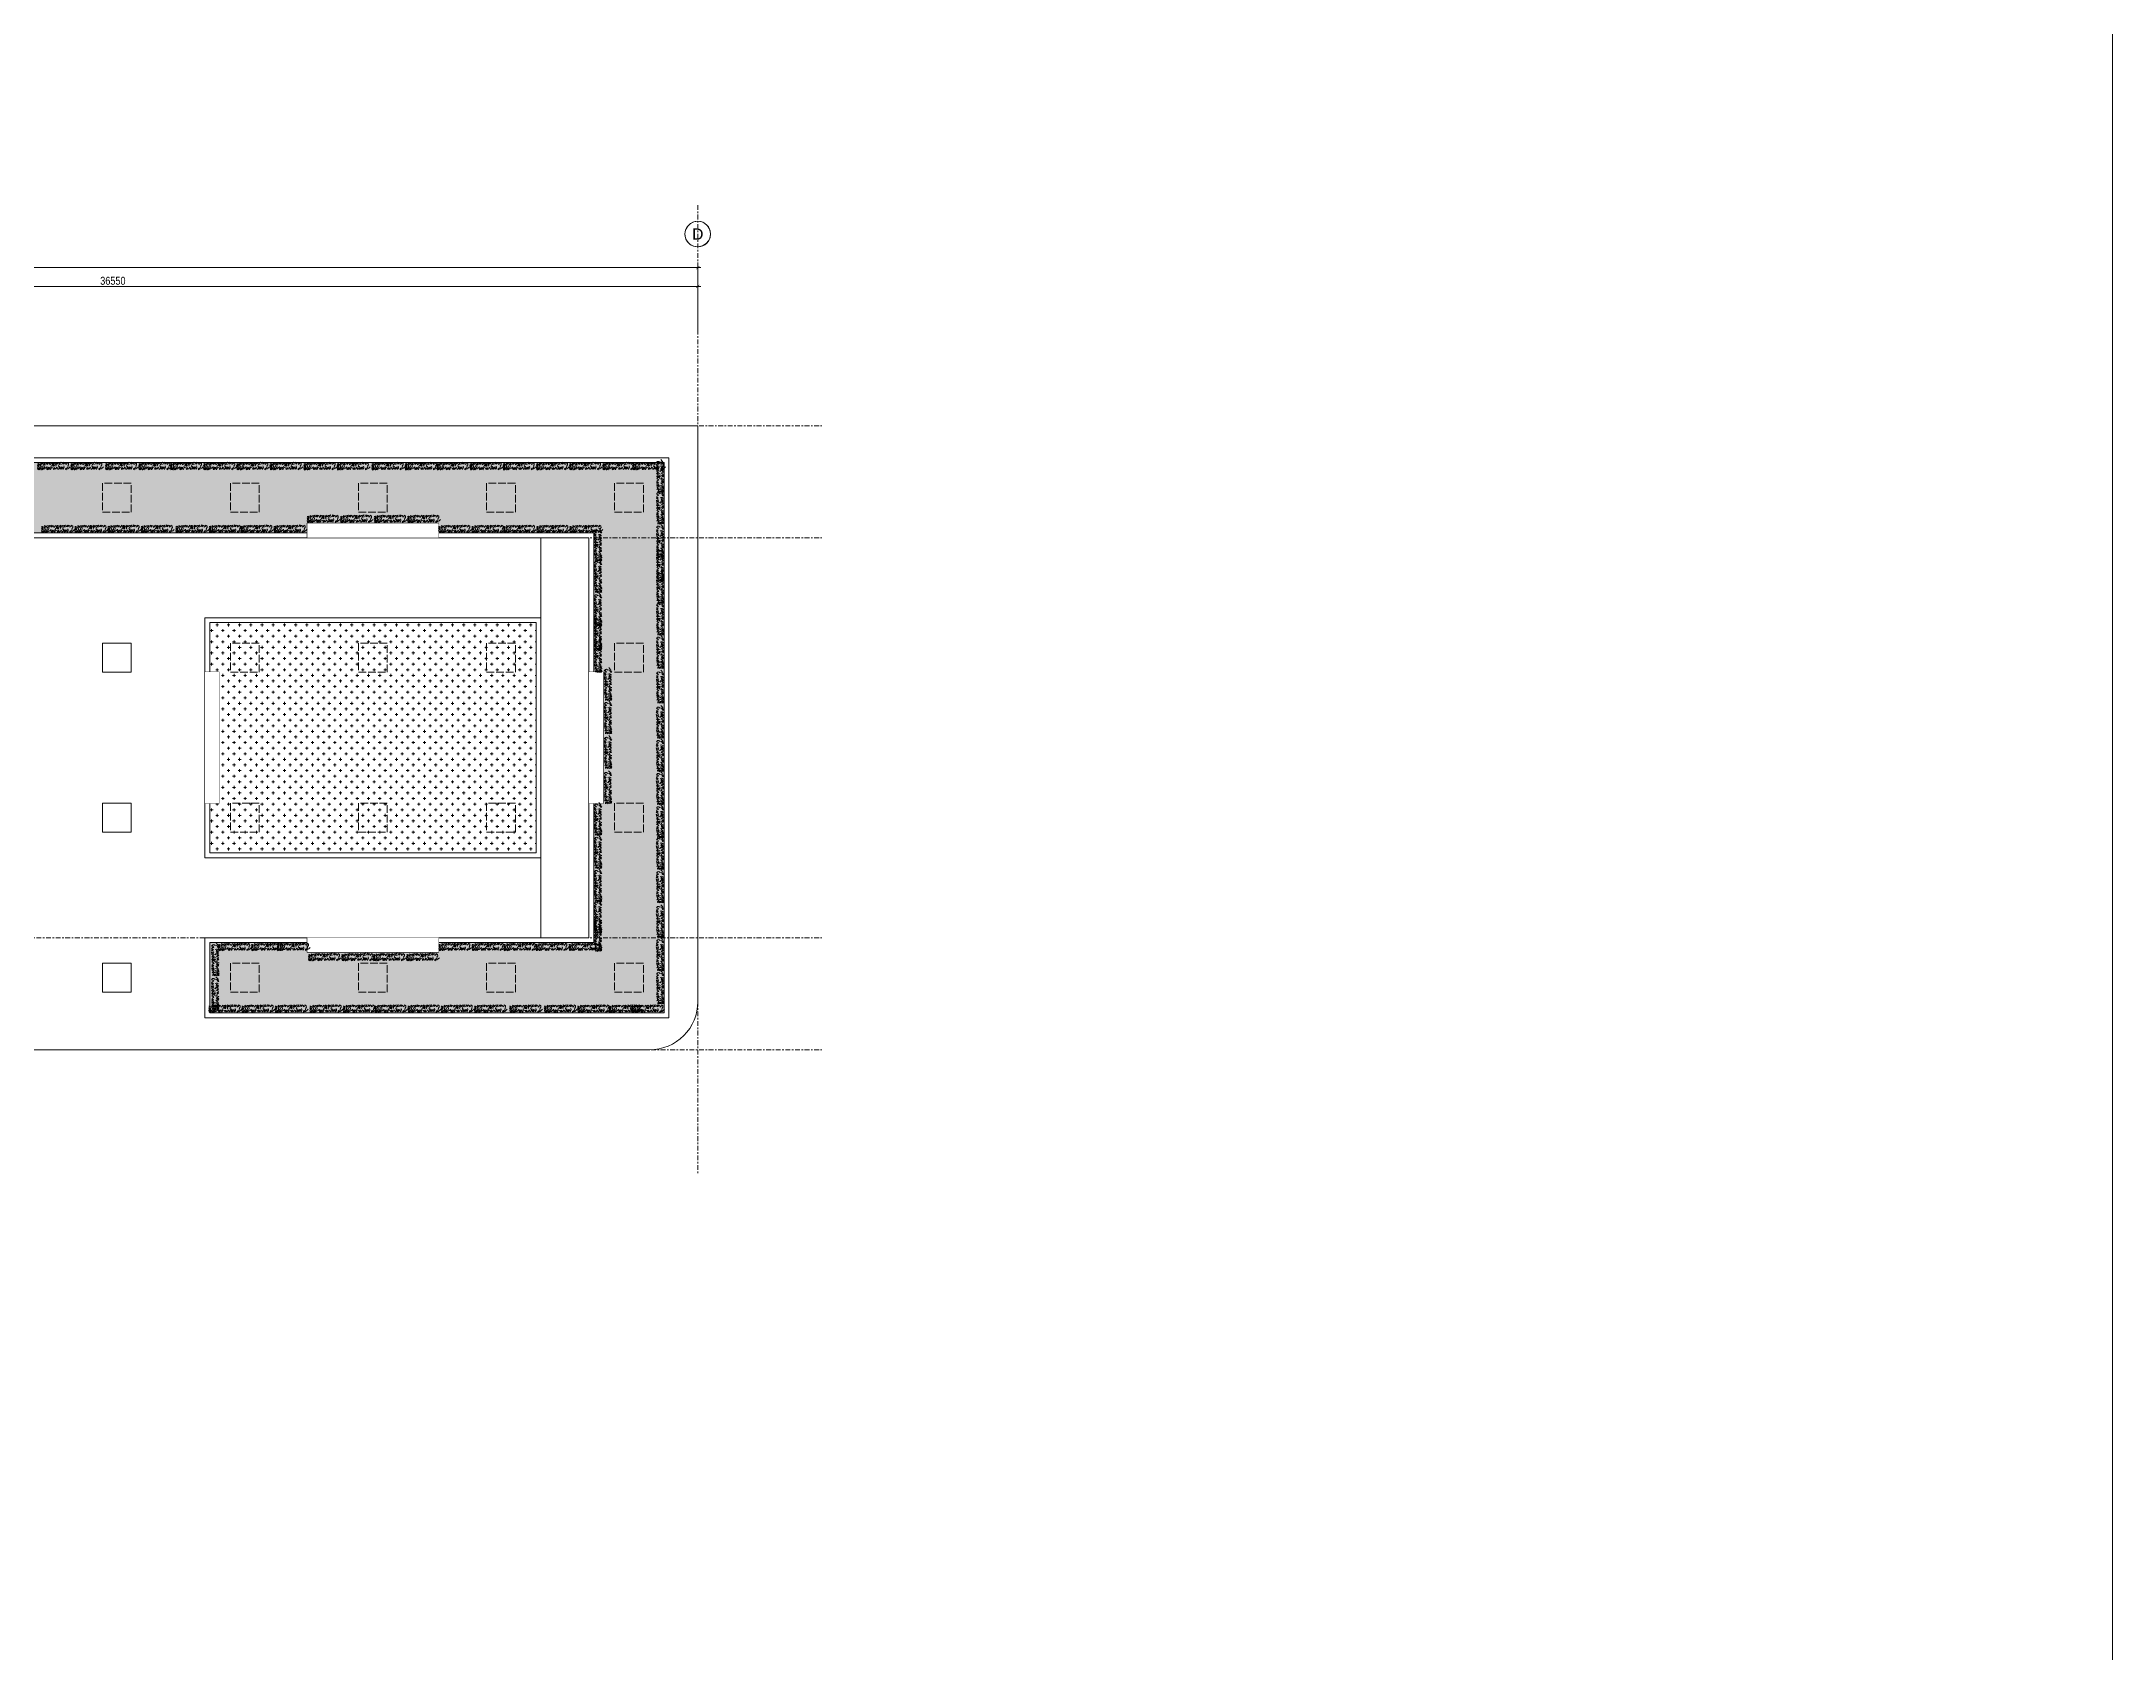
# Model space of a CAD drawing. Header units: millimetres. Extents: x 930469 to 1523124, y -120375 to 411163.
# Drawn here: x 1458410 to 1523124, y -70027 to -19679 of the extents above; entities that cross this region are included whole.
import ezdxf
from ezdxf.enums import TextEntityAlignment as Align

# ---------------------------------------------------------------- set-up
doc = ezdxf.new("R2010")
doc.units = ezdxf.units.MM
doc.set_wipeout_variables(frame=1)
doc.linetypes.add('ACAD_ISO02W100', pattern=[15, 12, -3])
doc.linetypes.add('CENTER', pattern=[3, 1.5, -0.5, 0.5, -0.5])
doc.layers.get('0').update_dxf_attribs({"color": 8, "lineweight": 0})
doc.layers.get('Defpoints').update_dxf_attribs({"color": 8, "lineweight": 0})
for name, color, linetype, lineweight in [('A-HATCH', 8, 'Continuous', 0), ('A-KY HIEU', 8, 'Continuous', 0), ('A-NET THAY', 8, 'Continuous', 0), ('A-TRUC', 8, 'CENTER', 0), ('A1-DIM', 8, 'Continuous', 0), ('cay', 8, 'Continuous', 0), ('Hidden', 8, 'ACAD_ISO02W100', 0), ('xr', 8, 'Continuous', 0)]:
    doc.layers.add(name, color=color, linetype=linetype, lineweight=lineweight)
doc.styles.add('A1-arial', font='arial_1.ttf', dxfattribs={"width": 0.8})
doc.styles.add('uv-abc', font='uv-abc.shx', dxfattribs={"width": 0.85})
doc.dimstyles.new('CNC-Dim-100', dxfattribs={"dimscale": 0, "dimtxt": 250, "dimasz": 100, "dimexe": 1, "dimexo": 0, "dimgap": 50, "dimtad": 1, "dimdec": 0, "dimdsep": 46, "dimtxsty": 'uv-abc', "dimblk": 'ARCHTICK', "dimcen": 0.025, "dimdle": 100, "dimclrd": 1, "dimclre": 1, "dimclrt": 7, "dimadec": 0, "dimazin": 0, "dimtfac": 0.00072, "dimtdec": 0, "dimtix": 1, "dimtmove": 2, "dimatfit": 3, "dimfxl": 1, "dimtolj": 1, "dimarcsym": 0})
pattern_1 = [(0, (537410.08, 27886.45), (175, 175), [87.5, -262.5]), (90, (537453.83, 27842.7), (-175, 175), [87.5, -262.5])]

# ---------------------------------------------------------------- blocks, each defined once
blk = doc.blocks.new('_ArchTick')
at = {"const_width": 0.15}
blk.add_lwpolyline([(-0.5, -0.5), (0.5, 0.5)], dxfattribs=at)
blk = doc.blocks.new('*D14')
at = {"layer": 'A1-DIM', "ltscale": 3, "transparency": 16777216}
for p, q in [((1442268, -27335), (1479018, -27335)), ((1442368, -28741), (1442368, -27334)), ((1478918, -28741), (1478918, -27334))]:
    blk.add_line(p, q, dxfattribs=at)
at = {"layer": 'Defpoints', "ltscale": 3, "transparency": 16777216}
for p in [(1478918, -27335), (1442368, -28741), (1478918, -28741)]:
    blk.add_point(p, dxfattribs=at)
at = {"layer": 'A1-DIM', "ltscale": 3, "transparency": 16777216, "xscale": 100, "yscale": 100, "zscale": 100, "rotation": 180}
blk.add_blockref('_ArchTick', (1442368, -27335), dxfattribs=at)
at = {"layer": 'A1-DIM', "ltscale": 3, "transparency": 16777216, "xscale": 100, "yscale": 100, "zscale": 100}
blk.add_blockref('_ArchTick', (1478918, -27335), dxfattribs=at)
at = {"layer": 'A1-DIM', "ltscale": 3, "transparency": 16777216, "insert": (1460643, -27160), "char_height": 250, "attachment_point": 5, "style": 'uv-abc'}
blk.add_mtext('\\A1;36550', dxfattribs=at)
blk = doc.blocks.new('*D15')
at = {"layer": 'A1-DIM', "ltscale": 3, "transparency": 16777216}
for p, q in [((1397818, -26747), (1479018, -26747)), ((1397918, -28753), (1397918, -26746)), ((1478918, -28753), (1478918, -26746))]:
    blk.add_line(p, q, dxfattribs=at)
at = {"layer": 'Defpoints', "ltscale": 3, "transparency": 16777216}
for p in [(1478918, -26747), (1397918, -28753), (1478918, -28753)]:
    blk.add_point(p, dxfattribs=at)
at = {"layer": 'A1-DIM', "ltscale": 3, "transparency": 16777216, "xscale": 100, "yscale": 100, "zscale": 100, "rotation": 180}
blk.add_blockref('_ArchTick', (1397918, -26747), dxfattribs=at)
at = {"layer": 'A1-DIM', "ltscale": 3, "transparency": 16777216, "xscale": 100, "yscale": 100, "zscale": 100}
blk.add_blockref('_ArchTick', (1478918, -26747), dxfattribs=at)
at = {"layer": 'A1-DIM', "ltscale": 3, "transparency": 16777216, "insert": (1438418, -26572), "char_height": 250, "attachment_point": 5, "style": 'uv-abc'}
blk.add_mtext('\\A1;81000', dxfattribs=at)
blk = doc.blocks.new('Tag - Metric')
at = {"layer": 'xr'}
blk.add_lwpolyline([(0, 3.44), (-1.1, 3.26), (-2.06, 2.76), (-2.71, 2.12), (-3.13, 1.43), (-3.37, 0.73), (-3.44, 0), (-3.3, -0.99), (-2.83, -1.96), (-2.11, -2.72), (-1.16, -3.24), (0, -3.44), (1.28, -3.19), (2.29, -2.57), (2.96, -1.75), (3.33, -0.88), (3.44, 0), (3.34, 0.84), (3.08, 1.53), (2.65, 2.2), (1.84, 2.91), (1.07, 3.27), (0, 3.44)], close=True, dxfattribs=at)
blk.add_circle((0, 0), 3.44, dxfattribs=at)
at = {"layer": 'xr', "style": 'A1-arial', "flags": 8}
blk.add_attdef('1', text='', height=3, dxfattribs=at).set_placement((0, 0), align=Align.MIDDLE_CENTER)
blk = doc.blocks.new('tre')
at = {"layer": 'cay', "ltscale": 100}
for points in [[(220, 3680), (-60, 3640), (-140, 3480), (-230, 3370), (-350, 3380), (-240, 3500), (-230, 3660), (-110, 3810), (60, 3990)], [(150, 3110), (0, 3160), (-120, 3140), (-240, 3070), (-310, 3040), (-90, 2970), (-10, 3020), (-20, 2940), (-190, 2840), (-280, 2840), (-200, 2750), (-50, 2770), (20, 2840), (-90, 2660), (-300, 2670), (-220, 2600), (-50, 2550), (110, 2600)], [(300, 2110), (430, 2130), (610, 2090), (480, 2280), (370, 2260), (470, 2340), (580, 2430), (640, 2780), (460, 2600), (360, 2500), (160, 2430), (30, 2470)], [(350, 2660), (450, 2920), (600, 2990), (650, 2990), (560, 3080), (390, 3070), (520, 3200), (630, 3180), (560, 3360), (350, 3390), (470, 3540), (640, 3560), (500, 3750), (330, 3760), (170, 3640)], [(30, 170), (-120, 220), (-240, 200), (-360, 130), (-430, 100), (-210, 30), (-130, 80), (-140, 0), (-310, -100), (-400, -100), (-320, -190), (-170, -170), (-100, -100), (-210, -280), (-420, -270), (-340, -340), (-170, -390), (-10, -340)], [(80, 1390), (-70, 1440), (-190, 1420), (-310, 1350), (-380, 1320), (-160, 1250), (-80, 1300), (-90, 1220), (-260, 1120), (-350, 1120), (-270, 1030), (-120, 1050), (-50, 1120), (-160, 940), (-370, 950), (-290, 880), (-120, 830), (40, 880)], [(190, 570), (-90, 530), (-170, 370), (-260, 260), (-380, 270), (-270, 390), (-260, 550), (-140, 700), (30, 880)], [(-30, 1420), (-130, 1680), (-280, 1750), (-330, 1750), (-240, 1840), (-70, 1830), (-200, 1960), (-310, 1940), (-240, 2120), (-30, 2150), (-150, 2300), (-320, 2320), (-180, 2510), (-10, 2520), (150, 2400)], [(-70, -320), (70, -360), (210, -410), (190, -310), (-50, -200), (120, -170), (260, -240), (380, -340), (410, -410), (430, -270), (330, -70), (110, 80), (-40, 20)], [(230, 10), (360, 30), (540, -10), (410, 180), (300, 160), (400, 240), (510, 330), (570, 680), (390, 500), (290, 400), (90, 330), (-40, 370)], [(70, 1720), (210, 1680), (350, 1630), (330, 1730), (90, 1840), (260, 1870), (400, 1800), (520, 1700), (550, 1630), (570, 1770), (470, 1970), (250, 2120), (100, 2060)], [(290, 500), (390, 760), (540, 830), (590, 830), (500, 920), (330, 910), (460, 1040), (570, 1020), (500, 1200), (290, 1230), (410, 1380), (580, 1400), (440, 1590), (270, 1600), (110, 1480)]]:
    blk.add_lwpolyline(points, dxfattribs=at)

msp = doc.modelspace()

# ---------------------------------------------------------------- hatches: boundary and pattern name
at = {"layer": 'A-HATCH', "ltscale": 3}
h = msp.add_hatch(dxfattribs=at)
h.set_pattern_fill('CROSS', color=256, scale=700)
h.set_pattern_definition(pattern_1)
h.paths.add_polyline_path([(1398967.7, -32837.4), (1477867.7, -32837.4), (1477867.7, -50037.4), (1463667.7, -50037.4), (1463667.7, -47837.4), (1475667.7, -47837.4), (1475667.7, -35037.4), (1401167.7, -35037.4), (1401167.7, -50037.4), (1398967.7, -50037.4)])
h = msp.add_hatch(dxfattribs=at)
h.set_pattern_fill('CROSS', color=256, scale=700)
h.set_pattern_definition(pattern_1)
h.paths.add_polyline_path([(1463667.7, -37837.4), (1473867.7, -37837.4), (1473867.7, -45037.4), (1463667.7, -45037.4)])

# ---------------------------------------------------------------- linework, layer by layer
at = {"layer": 'A-NET THAY', "ltscale": 3}
msp.add_lwpolyline([(1478917.7, -31687.4), (1397917.7, -31687.4), (1397917.7, -49687.4, 0.4142136), (1399417.7, -51187.4), (1477417.7, -51187.4, 0.4142136), (1478917.7, -49687.4)], format="xyb", close=True, dxfattribs=at)
for points in [[(1398817.7, -32687.4), (1478017.7, -32687.4), (1478017.7, -50187.4), (1463517.7, -50187.4), (1463517.7, -47687.4), (1475517.7, -47687.4), (1475517.7, -35187.4), (1401317.7, -35187.4), (1401317.7, -50187.4), (1398817.7, -50187.4)], [(1398967.7, -32837.4), (1477867.7, -32837.4), (1477867.7, -50037.4), (1463667.7, -50037.4), (1463667.7, -47837.4), (1475667.7, -47837.4), (1475667.7, -35037.4), (1401167.7, -35037.4), (1401167.7, -50037.4), (1398967.7, -50037.4)], [(1466717.7, -34737.4), (1466717.7, -35187.4), (1470817.7, -35187.4), (1470817.7, -34737.4)], [(1463517.7, -37687.4), (1474017.7, -37687.4), (1474017.7, -45187.4), (1463517.7, -45187.4)], [(1463667.7, -37837.4), (1473867.7, -37837.4), (1473867.7, -45037.4), (1463667.7, -45037.4)], [(1461217.7, -39387.4), (1461217.7, -38487.4), (1460317.7, -38487.4), (1460317.7, -39387.4)], [(1463967.7, -39387.4), (1463517.7, -39387.4), (1463517.7, -43487.4), (1463967.7, -43487.4)], [(1475967.7, -39387.4), (1475517.7, -39387.4), (1475517.7, -43487.4), (1475967.7, -43487.4)], [(1461217.7, -44387.4), (1461217.7, -43487.4), (1460317.7, -43487.4), (1460317.7, -44387.4)], [(1466717.7, -48137.4), (1466717.7, -47687.4), (1470817.7, -47687.4), (1470817.7, -48137.4)], [(1461217.7, -49387.4), (1461217.7, -48487.4), (1460317.7, -48487.4), (1460317.7, -49387.4)]]:
    msp.add_lwpolyline(points, close=True, dxfattribs=at)
msp.add_lwpolyline([(1474017.7, -35187.4), (1474017.7, -47687.4)], dxfattribs=at)
at = {"layer": 'A-TRUC', "ltscale": 100}
for points in [[(1478917.7, -24791.6), (1478917.7, -55053.4)], [(1391657, -31687.4), (1482799.2, -31687.4)], [(1391657, -35187.4), (1482799.2, -35187.4)], [(1391657, -47687.4), (1482799.2, -47687.4)], [(1391657, -51187.4), (1482799.2, -51187.4)]]:
    msp.add_lwpolyline(points, dxfattribs=at)
at = {"layer": 'Hidden', "ltscale": 20}
for points in [[(1461217.7, -34387.4), (1461217.7, -33487.4), (1460317.7, -33487.4), (1460317.7, -34387.4)], [(1465217.7, -34387.4), (1465217.7, -33487.4), (1464317.7, -33487.4), (1464317.7, -34387.4)], [(1469217.7, -34387.4), (1469217.7, -33487.4), (1468317.7, -33487.4), (1468317.7, -34387.4)], [(1473217.7, -34387.4), (1473217.7, -33487.4), (1472317.7, -33487.4), (1472317.7, -34387.4)], [(1477217.7, -34387.4), (1477217.7, -33487.4), (1476317.7, -33487.4), (1476317.7, -34387.4)], [(1465217.7, -39387.4), (1465217.7, -38487.4), (1464317.7, -38487.4), (1464317.7, -39387.4)], [(1469217.7, -39387.4), (1469217.7, -38487.4), (1468317.7, -38487.4), (1468317.7, -39387.4)], [(1473217.7, -39387.4), (1473217.7, -38487.4), (1472317.7, -38487.4), (1472317.7, -39387.4)], [(1477217.7, -39387.4), (1477217.7, -38487.4), (1476317.7, -38487.4), (1476317.7, -39387.4)], [(1465217.7, -44387.4), (1465217.7, -43487.4), (1464317.7, -43487.4), (1464317.7, -44387.4)], [(1469217.7, -44387.4), (1469217.7, -43487.4), (1468317.7, -43487.4), (1468317.7, -44387.4)], [(1473217.7, -44387.4), (1473217.7, -43487.4), (1472317.7, -43487.4), (1472317.7, -44387.4)], [(1477217.7, -44387.4), (1477217.7, -43487.4), (1476317.7, -43487.4), (1476317.7, -44387.4)], [(1465217.7, -49387.4), (1465217.7, -48487.4), (1464317.7, -48487.4), (1464317.7, -49387.4)], [(1469217.7, -49387.4), (1469217.7, -48487.4), (1468317.7, -48487.4), (1468317.7, -49387.4)], [(1473217.7, -49387.4), (1473217.7, -48487.4), (1472317.7, -48487.4), (1472317.7, -49387.4)], [(1477217.7, -49387.4), (1477217.7, -48487.4), (1476317.7, -48487.4), (1476317.7, -49387.4)]]:
    msp.add_lwpolyline(points, close=True, dxfattribs=at)
at = {"layer": 'xr', "ltscale": 3}
msp.add_lwpolyline([(1230199.5, 11908.6), (1523124.3, 11908.6), (1523124.3, -120375.4), (1230199.5, -120375.4)], close=True, dxfattribs=at)

# ---------------------------------------------------------------- block references
at = {"layer": 'cay', "xscale": -0.2340913466629827, "yscale": 0.2340913466629827, "zscale": 0.2340913466629827}
for p, rotation in [((1458378.8, -32972.5), 269.2799666287764), ((1459419.1, -32972.5), 269.2799666287764), ((1460504, -32972.5), 269.2799666287764), ((1461544.3, -32972.5), 269.2799666287764), ((1462529.2, -32972.5), 269.2799666287764), ((1463569.5, -32972.5), 269.2799666287764), ((1464604.4, -32972.5), 269.2799666287764), ((1465644.7, -32972.5), 269.2799666287764), ((1466703.7, -32974.5), 269.2799666287764), ((1467744, -32974.5), 269.2799666287764), ((1468828.9, -32974.5), 269.2799666287764), ((1469869.2, -32974.5), 269.2799666287764), ((1470854.1, -32974.5), 269.2799666287764), ((1471894.4, -32974.5), 269.2799666287764), ((1472929.3, -32974.5), 269.2799666287764), ((1473969.5, -32974.5), 269.2799666287764), ((1475000.8, -32972.5), 269.2799666287764), ((1476041.1, -32972.5), 269.2799666287764), ((1476971.4, -32972.5), 269.2799666287764), ((1477766.6, -33682), 359.2799666287764), ((1477766.6, -34667), 359.2799666287764), ((1458508.1, -34934.4), 269.2799666287764), ((1459548.4, -34934.4), 269.2799666287764), ((1460579.6, -34932.4), 269.2799666287764), ((1461619.9, -34932.4), 269.2799666287764), ((1462704.8, -34932.4), 269.2799666287764), ((1463745.1, -34932.4), 269.2799666287764), ((1464730, -34932.4), 269.2799666287764), ((1471953.8, -34934.4), 269.2799666287764), ((1472938.7, -34934.4), 269.2799666287764), ((1473978.9, -34934.4), 269.2799666287764), ((1475013.9, -34934.4), 269.2799666287764), ((1475827.6, -35826.9), 359.2799666287764), ((1477766.6, -35707.2), 359.2799666287764), ((1477766.6, -36451.4), 359.2799666287764), ((1475827.6, -36811.8), 359.2799666287764), ((1477766.6, -37153.4), 359.2799666287764), ((1475827.6, -37852.1), 359.2799666287764), ((1477766.6, -38138.3), 359.2799666287764), ((1475827.6, -38596.2), 359.2799666287764), ((1477766.6, -39178.6), 359.2799666287764), ((1477766.6, -40263.5), 359.2799666287764), ((1477764.6, -41363.6), 359.2799666287764), ((1477764.6, -42403.9), 359.2799666287764), ((1477764.6, -43438.8), 359.2799666287764), ((1477764.6, -44479.1), 359.2799666287764), ((1475825.6, -45431.2), 359.2799666287764), ((1477764.6, -45464), 359.2799666287764), ((1475825.6, -46471.4), 359.2799666287764), ((1477764.6, -46504.3), 359.2799666287764), ((1475825.6, -47456.3), 359.2799666287764), ((1475825.6, -48018.7), 359.2799666287764), ((1477764.6, -47589.2), 359.2799666287764), ((1463867.1, -48784.7), 359.2799666287764), ((1464036.5, -47998.4), 269.2799666287764), ((1465067.7, -47996.4), 269.2799666287764), ((1471958.5, -47996.4), 269.2799666287764), ((1472954.2, -47998.4), 269.2799666287764), ((1473947.8, -47998.4), 269.2799666287764), ((1474988.1, -47998.4), 269.2799666287764), ((1477764.6, -48629.4), 359.2799666287764), ((1463865.1, -49843.8), 359.2799666287764), ((1477766.6, -49660.7), 359.2799666287764), ((1463735.6, -49926), 269.2799666287764), ((1464766.9, -49924.1), 269.2799666287764), ((1465807.1, -49924.1), 269.2799666287764), ((1466892.1, -49924.1), 269.2799666287764), ((1467932.3, -49924.1), 269.2799666287764), ((1468917.3, -49924.1), 269.2799666287764), ((1469957.5, -49924.1), 269.2799666287764), ((1470992.4, -49924.1), 269.2799666287764), ((1472032.7, -49924.1), 269.2799666287764), ((1473132.8, -49926), 269.2799666287764), ((1474217.7, -49926), 269.2799666287764), ((1475258, -49926), 269.2799666287764), ((1476242.9, -49926), 269.2799666287764), ((1476944.9, -49926), 269.2799666287764)]:
    msp.add_blockref('tre', p, dxfattribs=dict(at, rotation=rotation))

# ---------------------------------------------------------------- dimensions: what is measured, and where the dimension line sits
at = {"layer": 'A1-DIM', "ltscale": 3}
for base, p1, p2, picture, middle in [((1478917.7, -26747.1), (1397917.7, -28753.4), (1478917.7, -28753.4), '*D15', (1438417.7, -26572.1)), ((1478917.7, -27335.3), (1442367.7, -28741.3), (1478917.7, -28741.3), '*D14', (1460642.7, -27160.3))]:
    dim = msp.add_linear_dim(base=base, p1=p1, p2=p2, dimstyle='CNC-Dim-100', override={"dimscale": 1}, dxfattribs=at)
    dim.commit()
    dim.dimension.update_dxf_attribs({"geometry": picture, "text_midpoint": middle})

# ---------------------------------------------------------------- next in the draw order: block references
at = {"layer": 'A-KY HIEU'}
ref = msp.add_blockref('Tag - Metric', (1478917.7, -25699.6), dxfattribs=dict(at, xscale=116.1839529996136, yscale=116.1839529996136, zscale=116.1839529996136))
ref.add_attrib('DETAIL#', 'D', dxfattribs={"layer": '0', "height": 350, "style": 'A1-arial'}).set_placement((1478917.7, -25699.6), align=Align.MIDDLE_CENTER)

# ---------------------------------------------------------------- next in the draw order: wipeouts: each hides what was drawn before it
for points in [[(1466717.7, -34737.4), (1466717.7, -35187.4), (1470817.7, -35187.4), (1470817.7, -34737.4)], [(1463967.7, -39387.4), (1463517.7, -39387.4), (1463517.7, -43487.4), (1463967.7, -43487.4)], [(1475967.7, -39387.4), (1475517.7, -39387.4), (1475517.7, -43487.4), (1475967.7, -43487.4)], [(1466717.7, -48137.4), (1466717.7, -47687.4), (1470817.7, -47687.4), (1470817.7, -48137.4)]]:
    msp.add_wipeout(points).dxf.layer = 'A-NET THAY'

# ---------------------------------------------------------------- next in the draw order: block references
at = {"layer": 'cay', "xscale": -0.2340913466629827, "yscale": 0.2340913466629827, "zscale": 0.2340913466629827}
for p, rotation in [((1465770.3, -34932.4), 269.2799666287764), ((1466805.2, -34617.8), 269.2799666287764), ((1467845.5, -34617.8), 269.2799666287764), ((1468904.5, -34619.8), 269.2799666287764), ((1469944.8, -34619.8), 269.2799666287764), ((1470913.5, -34934.4), 269.2799666287764), ((1475827.6, -39298.2), 359.2799666287764), ((1476136.4, -40180.3), 359.2799666287764), ((1476136.4, -41220.6), 359.2799666287764), ((1476136.4, -42305.5), 359.2799666287764), ((1476134.4, -43405.6), 359.2799666287764), ((1475825.6, -44396.2), 359.2799666287764), ((1465871.9, -47996.4), 269.2799666287764), ((1470918.3, -47996.4), 269.2799666287764), ((1466845.7, -48315.7), 269.2799666287764), ((1467885.9, -48315.7), 269.2799666287764), ((1468870.9, -48315.7), 269.2799666287764), ((1469911.1, -48315.7), 269.2799666287764)]:
    msp.add_blockref('tre', p, dxfattribs=dict(at, rotation=rotation))

doc.saveas('drawing.dxf')
